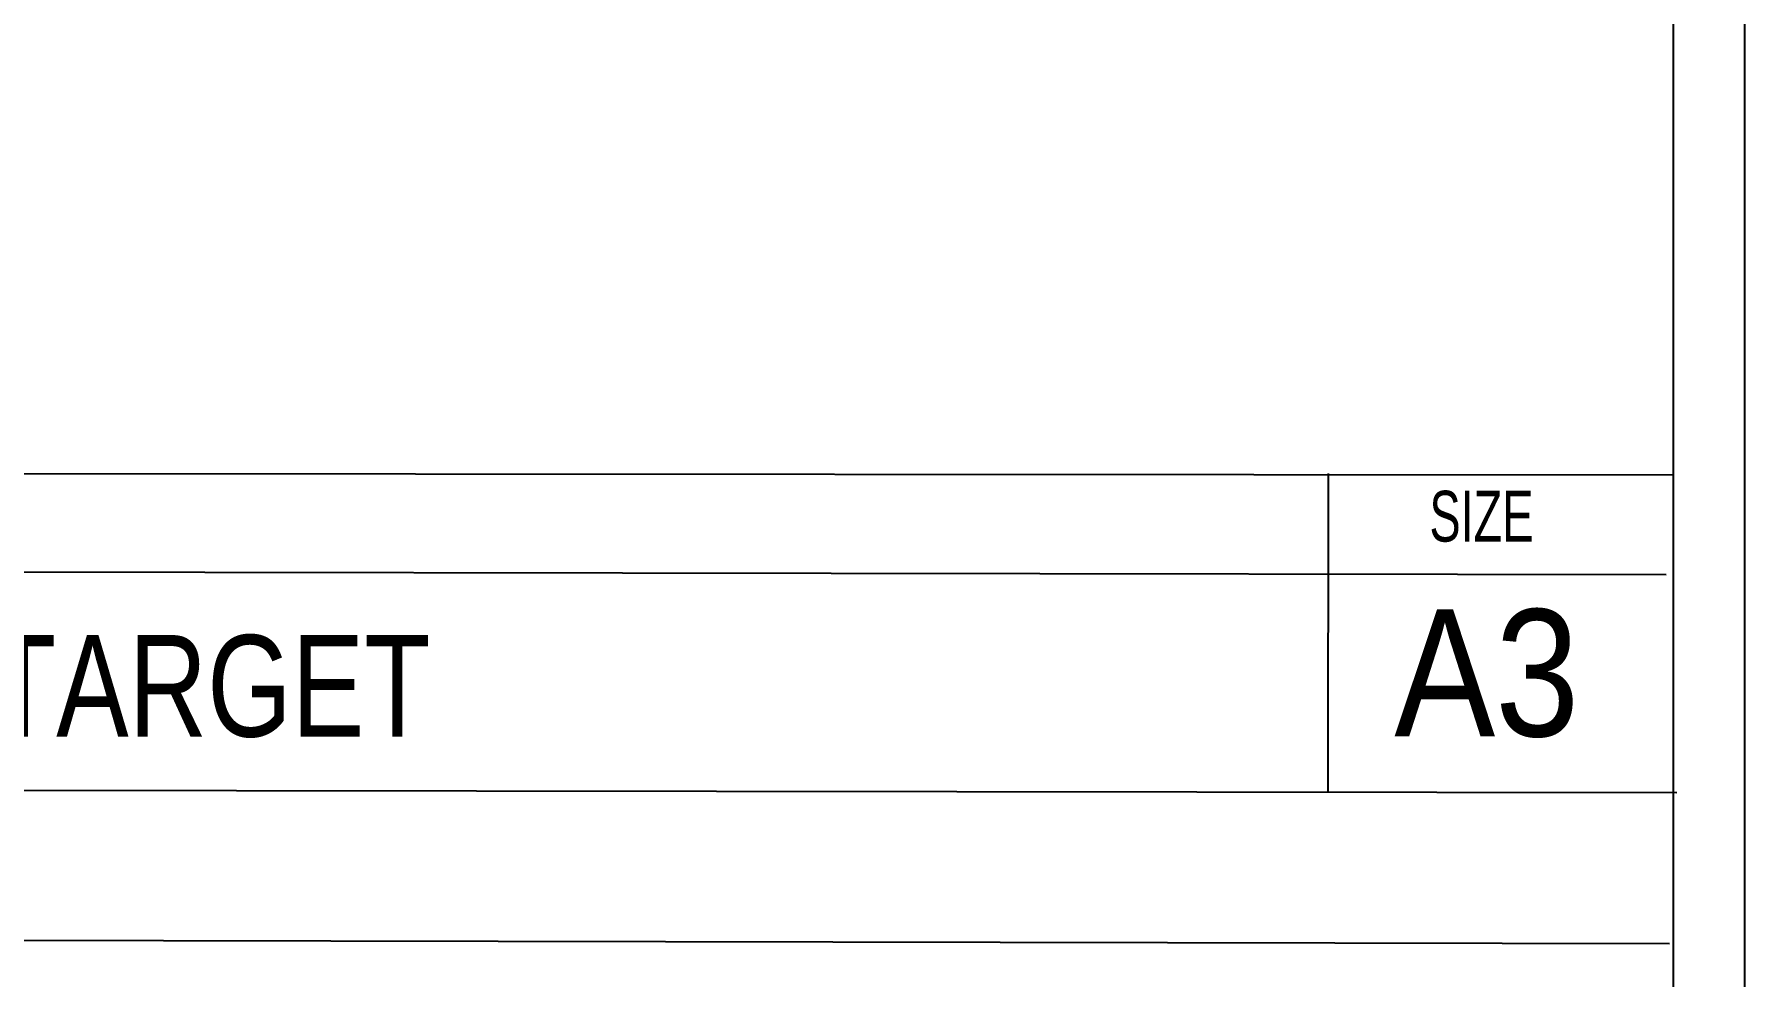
# Model space of a CAD drawing. Header units: millimetres. Extents: x 0 to 420, y 0 to 297.
# Drawn here: x 352.7 to 420, y 37.1 to 74.2 of the extents above; entities that cross this region are included whole.
import ezdxf

# ---------------------------------------------------------------- set-up
doc = ezdxf.new("R2010")
doc.units = ezdxf.units.MM
doc.header["$LTSCALE"] = 23.1
doc.layers.add('M0166-05-0001-00_DXF_FORMAT', color=7, linetype='CONTINUOUS')
doc.layers.add('M0166-05-0001-00_DXF_TEXT', color=7, linetype='CONTINUOUS')
doc.styles.get("Standard").update_dxf_attribs({"font": 'txt', "width": 0.8})
doc.styles.add('TEXTSTYLE_1', font='txt', dxfattribs={"width": 0.8})

msp = doc.modelspace()

# ---------------------------------------------------------------- linework, layer by layer
at = {"layer": 'M0166-05-0001-00_DXF_FORMAT', "color": 7, "linetype": 'CONTINUOUS'}
for p, q in [((420, 0), (420, 297)), ((417.16, 296.988), (417.179, 0.21)), ((417.176, 56.875), (272.257, 57.001)), ((403.597, 44.404), (403.612, 56.948)), ((272.351, 53.19), (416.899, 52.972)), ((272.351, 44.567), (417.329, 44.387)), ((272.223, 38.729), (417.037, 38.439))]:
    msp.add_line(p, q, dxfattribs=at)

# ---------------------------------------------------------------- texts
at = {"layer": 'M0166-05-0001-00_DXF_FORMAT', "linetype": 'CONTINUOUS', "style": 'TEXTSTYLE_1'}
for s, height, width, p in [('SIZE', 2, 0.689453, (407.584, 54.263)), ('A3', 5, 0.890625, (406.202, 46.594))]:
    msp.add_text(s, height=height, dxfattribs=dict(at, width=width)).set_placement(p)
at = {"layer": 'M0166-05-0001-00_DXF_TEXT', "color": 5, "linetype": 'CONTINUOUS', "width": 0.8}
msp.add_text('FLANGE MODEL TARGET', height=4, dxfattribs=at).set_placement((316.192, 46.581))

doc.saveas('drawing.dxf')
